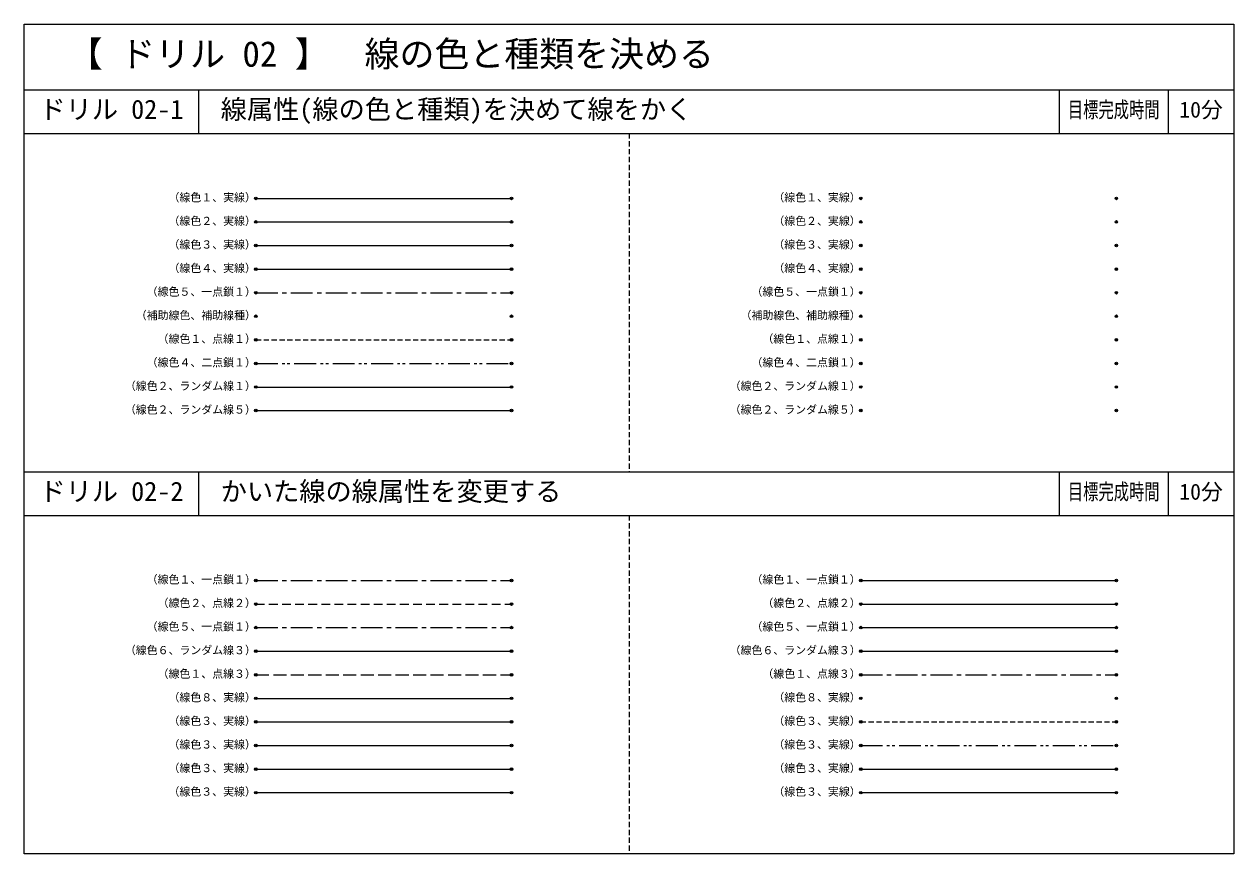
# Model space of a CAD drawing. Units: millimetres, scale not verified. Extents: x -13850 to 13850, y -9500 to 9500.
import ezdxf
from ezdxf.enums import TextEntityAlignment as Align

# ---------------------------------------------------------------- set-up
doc = ezdxf.new("R2010")
doc.units = ezdxf.units.MM
doc.header["$LTSCALE"] = 100
doc.header["$PDMODE"] = 32
doc.header["$PDSIZE"] = 60
for name, pattern in [('CHAIN1', [8, 5, -1, 1, -1]), ('DASHED1', [1.8, 1.2, -0.6]), ('DASHED2', [3, 2, -1]), ('DASHED3', [4, 3, -1]), ('DOUBLE_CHAIN1', [8.8, 5, -1, 0.6, -0.6, 0.6, -1])]:
    doc.linetypes.add(name, pattern=pattern)
for name, color, linetype in [('0-0', 7, 'Continuous'), ('D-0', 1, 'Continuous'), ('E-0', 7, 'Continuous'), ('F-0', 7, 'Continuous')]:
    doc.layers.add(name, color=color, linetype=linetype)
doc.styles.add('ＭＳ ゴシック', font='')
doc.styles.get('ＭＳ ゴシック').set_extended_font_data('MS Gothic')

msp = doc.modelspace()

# ---------------------------------------------------------------- linework, layer by layer
at = {"layer": '0-0', "color": 4}
msp.add_line((5305.7, -3239.4), (11160, -3239.4), dxfattribs=at)
at = {"layer": '0-0'}
for p, q in [((5305.7, -3779.4), (11160, -3779.4)), ((5305.7, -7559.4), (11160, -7559.4)), ((5305.7, -8099.4), (11160, -8099.4))]:
    msp.add_line(p, q, dxfattribs=at)
at = {"layer": '0-0', "color": 3}
msp.add_line((5305.7, -4319.4), (11160, -4319.4), dxfattribs=at)
at = {"layer": '0-0', "color": 2}
msp.add_line((5305.7, -4859.4), (11160, -4859.4), dxfattribs=at)
at = {"layer": '0-0', "color": 6, "linetype": 'CHAIN1'}
msp.add_line((5305.7, -5399.4), (11160, -5399.4), dxfattribs=at)
at = {"layer": '0-0', "color": 4, "linetype": 'DASHED1'}
msp.add_line((5305.7, -6479.4), (11160, -6479.4), dxfattribs=at)
at = {"layer": '0-0', "color": 2, "linetype": 'DOUBLE_CHAIN1'}
msp.add_line((5305.7, -7019.4), (11160, -7019.4), dxfattribs=at)
at = {"layer": 'D-0'}
for p in [(-8544.3, 5510.6), (-2690, 5510.6), (5305.7, 5510.6), (11160, 5510.6), (-8544.3, 4970.6), (-2690, 4970.6), (5305.7, 4970.6), (11160, 4970.6), (-8544.3, 4430.6), (-2690, 4430.6), (5305.7, 4430.6), (11160, 4430.6), (-8544.3, 3890.6), (-2690, 3890.6), (5305.7, 3890.6), (11160, 3890.6), (-8544.3, 3350.6), (-2690, 3350.6), (5305.7, 3350.6), (11160, 3350.6), (-8544.3, 2810.6), (-2690, 2810.6), (5305.7, 2810.6), (11160, 2810.6), (-8544.3, 2270.6), (-2690, 2270.6), (5305.7, 2270.6), (11160, 2270.6), (-8544.3, 1730.6), (-2690, 1730.6), (5305.7, 1730.6), (11160, 1730.6), (-8544.3, 1190.6), (-2690, 1190.6), (5305.7, 1190.6), (11160, 1190.6), (-8544.3, 650.6), (-2690, 650.6), (5305.7, 650.6), (11160, 650.6), (-8544.3, -3239.4), (-2690, -3239.4), (5305.7, -3239.4), (11160, -3239.4), (-8544.3, -3779.4), (-2690, -3779.4), (5305.7, -3779.4), (11160, -3779.4), (-8544.3, -4319.4), (-2690, -4319.4), (5305.7, -4319.4), (11160, -4319.4), (-8544.3, -4859.4), (-2690, -4859.4), (5305.7, -4859.4), (11160, -4859.4), (-8544.3, -5399.4), (-2690, -5399.4), (5305.7, -5399.4), (11160, -5399.4), (-8544.3, -5939.4), (-2690, -5939.4), (5305.7, -5939.4), (11160, -5939.4), (-8544.3, -6479.4), (-2690, -6479.4), (5305.7, -6479.4), (11160, -6479.4), (-8544.3, -7019.4), (-2690, -7019.4), (5305.7, -7019.4), (11160, -7019.4), (-8544.3, -7559.4), (-2690, -7559.4), (5305.7, -7559.4), (11160, -7559.4), (-8544.3, -8099.4), (-2690, -8099.4), (5305.7, -8099.4), (11160, -8099.4)]:
    msp.add_point(p, dxfattribs=at)
at = {"layer": 'E-0', "color": 4}
msp.add_line((-8544.3, 5510.6), (-2690, 5510.6), dxfattribs=at)
at = {"layer": 'E-0'}
for p, q in [((-8544.3, 4970.6), (-2690, 4970.6)), ((-8544.3, 1190.6), (-2690, 1190.6)), ((-8544.3, 650.6), (-2690, 650.6))]:
    msp.add_line(p, q, dxfattribs=at)
at = {"layer": 'E-0', "color": 3}
for p, q in [((-8544.3, 4430.6), (-2690, 4430.6)), ((-8544.3, -6479.4), (-2690, -6479.4)), ((-8544.3, -7019.4), (-2690, -7019.4)), ((-8544.3, -7559.4), (-2690, -7559.4)), ((-8544.3, -8099.4), (-2690, -8099.4))]:
    msp.add_line(p, q, dxfattribs=at)
at = {"layer": 'E-0', "color": 2}
msp.add_line((-8544.3, 3890.6), (-2690, 3890.6), dxfattribs=at)
at = {"layer": 'E-0', "color": 6, "linetype": 'CHAIN1'}
for p, q in [((-8544.3, 3350.6), (-2690, 3350.6)), ((-8544.3, -4319.4), (-2690, -4319.4))]:
    msp.add_line(p, q, dxfattribs=at)
at = {"layer": 'E-0', "color": 4, "linetype": 'DASHED1'}
msp.add_line((-8544.3, 2270.6), (-2690, 2270.6), dxfattribs=at)
at = {"layer": 'E-0', "color": 2, "linetype": 'DOUBLE_CHAIN1'}
msp.add_line((-8544.3, 1730.6), (-2690, 1730.6), dxfattribs=at)
at = {"layer": 'E-0', "color": 4, "linetype": 'CHAIN1'}
msp.add_line((-8544.3, -3239.4), (-2690, -3239.4), dxfattribs=at)
at = {"layer": 'E-0', "linetype": 'DASHED2'}
msp.add_line((-8544.3, -3779.4), (-2690, -3779.4), dxfattribs=at)
at = {"layer": 'E-0', "color": 5}
msp.add_line((-8544.3, -4859.4), (-2690, -4859.4), dxfattribs=at)
at = {"layer": 'E-0', "color": 4, "linetype": 'DASHED3'}
msp.add_line((-8544.3, -5399.4), (-2690, -5399.4), dxfattribs=at)
at = {"layer": 'E-0', "color": 1}
msp.add_line((-8544.3, -5939.4), (-2690, -5939.4), dxfattribs=at)
at = {"layer": 'F-0', "color": 6}
for p, q in [((-13850, 9500), (13850, 9500)), ((-13850, -9500), (-13850, 9500)), ((-13850, 8000), (13850, 8000))]:
    msp.add_line(p, q, dxfattribs=at)
at = {"layer": 'F-0'}
for p, q in [((-9850, 7000), (-9850, 8000)), ((9850, 8000), (9850, 7000)), ((12350, 8000), (12350, 7000)), ((-13850, 7000), (13850, 7000)), ((-13850, -750), (13850, -750)), ((-9850, -1750), (-9850, -750)), ((9850, -750), (9850, -1750)), ((12350, -750), (12350, -1750)), ((-13850, -1750), (13850, -1750))]:
    msp.add_line(p, q, dxfattribs=at)
at = {"layer": 'F-0', "linetype": 'DASHED1'}
for p, q in [((0, 7000), (0, -750)), ((0, -1750), (0, -9500))]:
    msp.add_line(p, q, dxfattribs=at)
at = {"layer": 'F-0', "color": 6}
msp.add_lwpolyline([(13850, 9500), (13850, -9500), (-13850, -9500)], dxfattribs=at)

# ---------------------------------------------------------------- texts
at = {"layer": 'E-0', "style": 'ＭＳ ゴシック'}
for s, p in [('\u3000（線色１、実線）', (-10794.3, 5385.6)), ('\u3000（線色１、実線）', (3055.7, 5385.6)), ('\u3000（線色２、実線）', (-10794.3, 4845.6)), ('\u3000（線色２、実線）', (3055.7, 4845.6)), ('\u3000（線色３、実線）', (-10794.3, 4305.6)), ('\u3000（線色３、実線）', (3055.7, 4305.6)), ('\u3000（線色４、実線）', (-10794.3, 3765.6)), ('\u3000（線色４、実線）', (3055.7, 3765.6)), ('\u3000（線色５、一点鎖１）', (-11294.3, 3225.6)), ('\u3000（線色５、一点鎖１）', (2555.7, 3225.6)), ('\u3000（補助線色、補助線種）', (-11544.3, 2685.6)), ('\u3000（補助線色、補助線種）', (2305.7, 2685.6)), ('\u3000（線色１、点線１）', (-11044.3, 2145.6)), ('\u3000（線色１、点線１）', (2805.7, 2145.6)), ('\u3000（線色４、二点鎖１）', (-11294.3, 1605.6)), ('\u3000（線色４、二点鎖１）', (2555.7, 1605.6)), ('\u3000（線色２、ランダム線１）', (-11794.3, 1065.6)), ('\u3000（線色２、ランダム線１）', (2055.7, 1065.6)), ('\u3000（線色２、ランダム線５）', (-11794.3, 525.6)), ('\u3000（線色２、ランダム線５）', (2055.7, 525.6)), ('\u3000（線色１、一点鎖１）', (-11294.3, -3364.4)), ('\u3000（線色１、一点鎖１）', (2555.7, -3364.4)), ('\u3000（線色２、点線２）', (-11044.3, -3904.4)), ('\u3000（線色２、点線２）', (2805.7, -3904.4)), ('\u3000（線色５、一点鎖１）', (-11294.3, -4444.4)), ('\u3000（線色５、一点鎖１）', (2555.7, -4444.4)), ('\u3000（線色６、ランダム線３）', (-11794.3, -4984.4)), ('\u3000（線色６、ランダム線３）', (2055.7, -4984.4)), ('\u3000（線色１、点線３）', (-11044.3, -5524.4)), ('\u3000（線色１、点線３）', (2805.7, -5524.4)), ('\u3000（線色８、実線）', (-10794.3, -6064.4)), ('\u3000（線色８、実線）', (3055.7, -6064.4)), ('\u3000（線色３、実線）', (-10794.3, -6604.4)), ('\u3000（線色３、実線）', (3055.7, -6604.4)), ('\u3000（線色３、実線）', (-10794.3, -7144.4)), ('\u3000（線色３、実線）', (3055.7, -7144.4)), ('\u3000（線色３、実線）', (-10794.3, -7684.4)), ('\u3000（線色３、実線）', (3055.7, -7684.4)), ('\u3000（線色３、実線）', (-10794.3, -8224.4)), ('\u3000（線色３、実線）', (3055.7, -8224.4))]:
    msp.add_text(s, height=183.3, dxfattribs=at).set_placement(p, align=Align.BOTTOM_LEFT)
at = {"layer": 'F-0', "style": 'ＭＳ ゴシック'}
for s, height, p in [('【 ドリル 02 】\u3000線の色と種類を決める', 586.5, (-12850, 8350)), ('ドリル 02-1', 439.9, (-13500, 7200)), ('線属性(線の色と種類)を決めて線をかく', 439.9, (-9350, 7200)), ('10分', 366.6, (12600, 7250)), ('ドリル 02-2', 439.9, (-13500, -1550)), ('かいた線の線属性を変更する', 439.9, (-9350, -1550)), ('10分', 366.6, (12600, -1500))]:
    msp.add_text(s, height=height, dxfattribs=at).set_placement(p, align=Align.BOTTOM_LEFT)
at = {"layer": 'F-0', "style": 'ＭＳ ゴシック', "width": 0.7}
for p in [(10050, 7250), (10050, -1500)]:
    msp.add_text('目標完成時間', height=366.6, dxfattribs=at).set_placement(p, align=Align.BOTTOM_LEFT)

doc.saveas('drawing.dxf')
